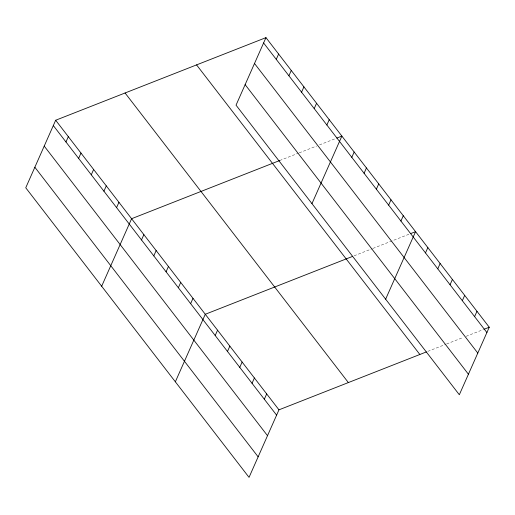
<?xml version="1.0" encoding="UTF-8"?>
<svg xmlns="http://www.w3.org/2000/svg" width="515" height="515" viewBox="0 0 515 515"><rect width="100%" height="100%" fill="white"/><g stroke="black" fill="none" stroke-linecap="round" stroke-linejoin="round"><path stroke-width="0.39" stroke-dasharray="2.58 1.93" d="M279.716 160.519L298.507 153.135M299.228 152.852L316.577 146.035M319.467 144.902L336.095 138.368M354.12 255.801L372.19 248.7M372.918 248.417L409.779 233.932M427.804 351.365L445.881 344.265M446.602 343.981L463.23 337.447M466.12 336.314L483.469 329.497"/><path stroke-width="0.77" d="M265.959 37.634L236.037 105.163L459.329 394.754L489.25 327.225L265.959 37.634L55.672 120.246L25.75 187.775L249.041 477.366L278.963 409.837L426.362 351.932M65.972 141.973L68.328 136.655M78.621 158.382L80.984 153.064M91.277 174.791L93.633 169.474M103.927 191.207L106.29 185.883M116.583 207.616L118.939 202.292M101.667 286.237L131.595 218.708L279.716 160.519M141.516 239.951L143.872 234.634M153.798 255.878L156.154 250.56M166.081 271.804L168.437 266.487M276.259 59.367L278.615 54.043M178.357 287.737L180.714 282.413M288.909 75.776L291.265 70.458M190.64 303.663L192.996 298.346M301.565 92.185L303.921 86.868M175.351 381.802L205.279 314.272L352.678 256.367M314.214 108.594L316.571 103.277M215.199 335.516L217.562 330.199M326.87 125.003L329.227 119.686M227.482 351.442L229.838 346.125M311.955 203.625L341.876 136.095L336.816 138.084M239.765 367.375L242.121 362.051M351.803 157.345L354.159 152.022M252.047 383.302L254.404 377.978M364.086 173.272L366.442 167.954M264.324 399.228L266.68 393.911M376.362 189.198L378.725 183.881M388.645 205.125L391.001 199.807M400.928 221.051L403.284 215.734M385.638 299.189L415.566 231.66L410.507 233.649M425.487 252.91L427.843 247.586M437.769 268.836L440.125 263.519M450.052 284.763L452.408 279.445M462.328 300.689L464.691 295.372M474.611 316.616L476.967 311.298M484.19 329.214L489.25 327.225M263.603 42.957L486.894 332.548M254.507 63.487L477.798 353.078M245.134 84.634L468.425 374.225M196.569 64.896L419.854 354.487M125.068 92.983L348.359 382.574M55.672 120.246L278.963 409.837M53.315 125.563L276.607 415.154M44.219 146.093L267.51 435.684M34.846 167.246L258.137 456.837"/></g></svg>
